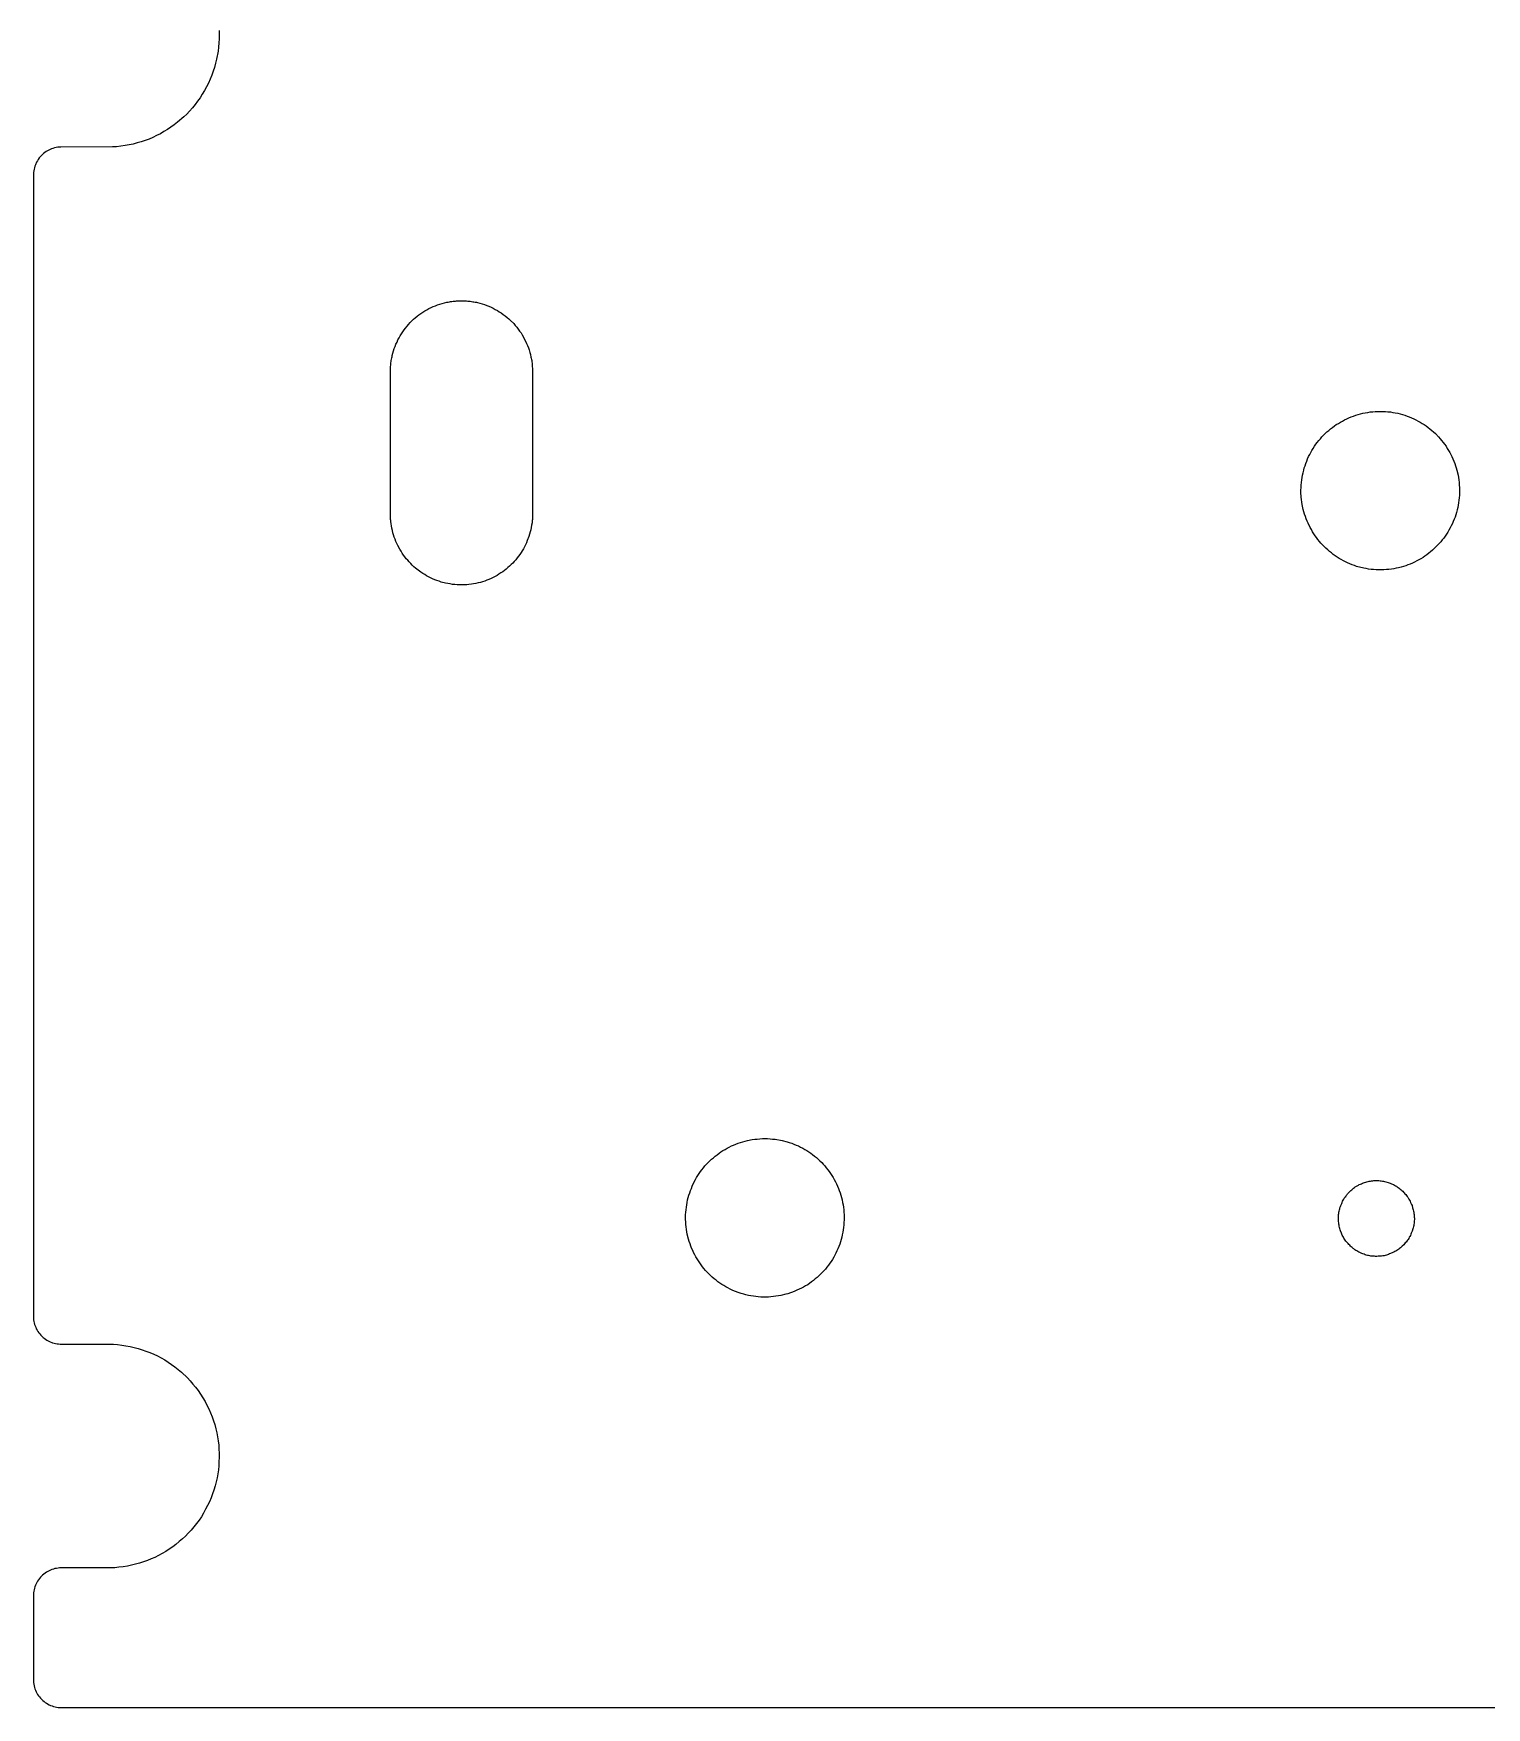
# Model space of a CAD drawing. Extents: x 14 to 158, y 769 to 1204.
# Drawn here: x 14 to 91.9, y 769.5 to 859.3 of the extents above; entities that cross this region are included whole.
import ezdxf

# ---------------------------------------------------------------- set-up
doc = ezdxf.new("R2010")
doc.units = 0

msp = doc.modelspace()

# ---------------------------------------------------------------- linework, layer by layer
at = {"layer": 'Top'}
for p, q in [((23.983729, 859.441809), (23.9838, 858.998)), ((23.92706, 858.336009), (23.845099, 857.900988)), ((23.949123, 858.55352), (23.92706, 858.336009)), ((23.974342, 858.780489), (23.949123, 858.55352)), ((23.9838, 858.998), (23.974342, 858.780489)), ((23.731619, 857.462811), (23.659118, 857.25475)), ((23.788359, 857.683469), (23.731619, 857.462811)), ((23.845099, 857.900988), (23.788359, 857.683469)), ((23.410086, 856.624281), (23.306059, 856.422531)), ((23.498351, 856.835489), (23.410086, 856.624281)), ((23.586617, 857.04355), (23.498351, 856.835489)), ((23.659118, 857.25475), (23.586617, 857.04355)), ((22.830054, 855.647061), (22.6913, 855.47)), ((22.956148, 855.83305), (22.830054, 855.647061)), ((23.07909, 856.028489), (22.956148, 855.83305)), ((23.198879, 856.220781), (23.07909, 856.028489)), ((23.306059, 856.422531), (23.198879, 856.220781)), ((22.0861, 854.808), (21.7456, 854.518)), ((22.2468, 854.962), (22.0861, 854.808)), ((22.4013, 855.123), (22.2468, 854.962)), ((22.5463, 855.293), (22.4013, 855.123)), ((22.6913, 855.47), (22.5463, 855.293)), ((20.828268, 853.903293), (20.626518, 853.808721)), ((21.020562, 854.016781), (20.828268, 853.903293)), ((21.20655, 854.130261), (21.020562, 854.016781)), ((21.392538, 854.253199), (21.20655, 854.130261)), ((21.569069, 854.379293), (21.392538, 854.253199)), ((21.7456, 854.518), (21.569069, 854.379293)), ((14.70322, 852.944879), (14.630719, 852.894442)), ((14.775721, 852.992169), (14.70322, 852.944879)), ((14.848222, 853.033165), (14.775721, 852.992169)), ((14.920723, 853.064719), (14.848222, 853.033165)), ((14.999535, 853.096272), (14.920723, 853.064719)), ((15.072035, 853.121451), (14.999535, 853.096272)), ((15.153996, 853.146629), (15.072035, 853.121451)), ((15.242262, 853.162366), (15.153996, 853.146629)), ((15.324223, 853.178102), (15.242262, 853.162366)), ((15.403034, 853.187544), (15.324223, 853.178102)), ((15.4913, 853.194), (15.403034, 853.187544)), ((18.262259, 853.194134), (15.4913, 853.194)), ((18.486075, 853.20987), (18.262259, 853.194134)), ((18.713044, 853.235049), (18.486075, 853.20987)), ((18.940013, 853.266602), (18.713044, 853.235049)), ((19.157525, 853.307598), (18.940013, 853.266602)), ((19.375037, 853.354888), (19.157525, 853.307598)), ((19.592549, 853.41162), (19.375037, 853.354888)), ((19.803756, 853.477794), (19.592549, 853.41162)), ((20.021268, 853.550263), (19.803756, 853.477794)), ((20.223018, 853.622731), (20.021268, 853.550263)), ((20.431073, 853.711001), (20.223018, 853.622731)), ((20.626518, 853.808721), (20.431073, 853.711001)), ((14.072759, 852.081187), (14.056999, 851.999228)), ((14.097978, 852.15995), (14.072759, 852.081187)), ((14.1295, 852.241917), (14.097978, 852.15995)), ((14.192551, 852.386919), (14.1295, 852.241917)), ((14.23353, 852.459469), (14.192551, 852.386919)), ((14.280812, 852.531937), (14.23353, 852.459469)), ((14.33125, 852.604487), (14.280812, 852.531937)), ((14.38799, 852.670661), (14.33125, 852.604487)), ((14.44473, 852.727393), (14.38799, 852.670661)), ((14.50147, 852.790419), (14.44473, 852.727393)), ((14.564521, 852.847151), (14.50147, 852.790419)), ((14.630719, 852.894442), (14.564521, 852.847151)), ((14.03178, 851.832115), (14.025485, 851.750156)), ((14.025485, 851.750156), (14.0255, 790.377)), ((14.041238, 851.920384), (14.03178, 851.832115)), ((14.056999, 851.999228), (14.041238, 851.920384)), ((36.069876, 844.842785), (36.199122, 844.864816)), ((36.199122, 844.864816), (36.26532, 844.880553)), ((36.26532, 844.880553), (36.328371, 844.889995)), ((36.328371, 844.889995), (36.394569, 844.905731)), ((36.394569, 844.905731), (36.45762, 844.915173)), ((36.45762, 844.915173), (36.523819, 844.921629)), ((36.523819, 844.921629), (36.586869, 844.931071)), ((36.586869, 844.931071), (36.653, 844.931)), ((36.653, 844.931), (36.716051, 844.937456)), ((36.716051, 844.937456), (36.788552, 844.946898)), ((36.788552, 844.946898), (37.1196, 844.947)), ((37.1196, 844.947), (37.185774, 844.937558)), ((37.185774, 844.937558), (37.2488, 844.938)), ((37.2488, 844.938), (37.314974, 844.931544)), ((37.314974, 844.931544), (37.387443, 844.922102)), ((37.387443, 844.922102), (37.4505, 844.922)), ((37.4505, 844.922), (37.516674, 844.906264)), ((37.516674, 844.906264), (37.579701, 844.896822)), ((37.579701, 844.896822), (37.645875, 844.890366)), ((37.645875, 844.890366), (37.708901, 844.874629)), ((37.708901, 844.874629), (37.775075, 844.865187)), ((37.775075, 844.865187), (37.838102, 844.849451)), ((34.40859, 843.953826), (34.496855, 844.035785)), ((34.496855, 844.035785), (34.594578, 844.114548)), ((34.594578, 844.114548), (34.698605, 844.187098)), ((34.698605, 844.187098), (34.796328, 844.259566)), ((34.796328, 844.259566), (34.900355, 844.332116)), ((34.900355, 844.332116), (35.013839, 844.404584)), ((35.013839, 844.404584), (35.117867, 844.461316)), ((35.117867, 844.461316), (35.231351, 844.52749)), ((35.231351, 844.52749), (35.344836, 844.584222)), ((35.344836, 844.584222), (35.45832, 844.631513)), ((35.45832, 844.631513), (35.578109, 844.678803)), ((35.578109, 844.678803), (35.701051, 844.72924)), ((35.701051, 844.72924), (35.82084, 844.770236)), ((35.82084, 844.770236), (35.943782, 844.808084)), ((35.943782, 844.808084), (36.069876, 844.842785)), ((37.838102, 844.849451), (37.961048, 844.817897)), ((37.961048, 844.817897), (38.087142, 844.786343)), ((38.087142, 844.786343), (38.21008, 844.745348)), ((38.21008, 844.745348), (38.329871, 844.69491)), ((38.329871, 844.69491), (38.452809, 844.657062)), ((38.452809, 844.657062), (38.566297, 844.60033)), ((38.566297, 844.60033), (38.676622, 844.543598)), ((38.676622, 844.543598), (38.79011, 844.486866)), ((38.79011, 844.486866), (38.90359, 844.420692)), ((38.90359, 844.420692), (39.00762, 844.357665)), ((39.00762, 844.357665), (39.114798, 844.291491)), ((39.114798, 844.291491), (39.218828, 844.219022)), ((39.218828, 844.219022), (39.322858, 844.140178)), ((39.322858, 844.140178), (39.420578, 844.05822)), ((39.420578, 844.05822), (39.508839, 843.979456)), ((39.508839, 843.979456), (39.606567, 843.897489)), ((33.633116, 842.960838), (33.689856, 843.074318)), ((33.689856, 843.074318), (33.762357, 843.178347)), ((33.762357, 843.178347), (33.828555, 843.282369)), ((33.828555, 843.282369), (33.901056, 843.389555)), ((33.901056, 843.389555), (33.979868, 843.48412)), ((33.979868, 843.48412), (34.061829, 843.591306)), ((34.061829, 843.591306), (34.14379, 843.679567)), ((34.14379, 843.679567), (34.222601, 843.777295)), ((34.222601, 843.777295), (34.310868, 843.865557)), ((34.310868, 843.865557), (34.40859, 843.953826)), ((39.606567, 843.897489), (39.783098, 843.720958)), ((39.783098, 843.720958), (39.865057, 843.623239)), ((39.865057, 843.623239), (39.943901, 843.525519)), ((39.943901, 843.525519), (40.02586, 843.430947)), ((40.02586, 843.430947), (40.098328, 843.323769)), ((40.098328, 843.323769), (40.170797, 843.219739)), ((40.170797, 843.219739), (40.233824, 843.115709)), ((40.233824, 843.115709), (40.299998, 843.002229)), ((33.295822, 842.138079), (33.336802, 842.257862)), ((33.336802, 842.257862), (33.374626, 842.380808)), ((33.374626, 842.380808), (33.415605, 842.500591)), ((33.415605, 842.500591), (33.466043, 842.623537)), ((33.466043, 842.623537), (33.522783, 842.73387)), ((33.522783, 842.73387), (33.570065, 842.84735)), ((33.570065, 842.84735), (33.633116, 842.960838)), ((40.299998, 843.002229), (40.470227, 842.661772)), ((40.470227, 842.661772), (40.517517, 842.541989)), ((40.517517, 842.541989), (40.564807, 842.428501)), ((40.564807, 842.428501), (40.605803, 842.30871)), ((40.605803, 842.30871), (40.637356, 842.179469)), ((40.637356, 842.179469), (40.678352, 842.056523)), ((33.1666, 841.291), (33.172895, 841.357174)), ((33.1666, 833.205), (33.1666, 841.291)), ((33.172895, 841.357174), (33.1729, 841.429)), ((33.1729, 841.429), (33.182358, 841.492027)), ((33.182358, 841.492027), (33.191816, 841.558201)), ((33.191816, 841.558201), (33.198111, 841.621227)), ((33.198111, 841.621227), (33.207569, 841.687401)), ((33.207569, 841.687401), (33.213863, 841.750428)), ((33.213863, 841.750428), (33.229624, 841.816602)), ((33.229624, 841.816602), (33.239082, 841.879629)), ((33.239082, 841.879629), (33.254843, 841.945803)), ((33.254843, 841.945803), (33.264301, 842.00883)), ((33.264301, 842.00883), (33.295822, 842.138079)), ((40.678352, 842.056523), (40.70353, 841.927282)), ((40.70353, 841.927282), (40.719267, 841.864255)), ((40.719267, 841.864255), (40.728709, 841.798081)), ((40.728709, 841.798081), (40.744445, 841.735054)), ((40.744445, 841.735054), (40.750901, 841.66888)), ((40.750901, 841.66888), (40.760343, 841.605854)), ((40.760343, 841.605854), (40.766799, 841.542827)), ((40.766799, 841.542827), (40.776241, 841.476653)), ((40.776241, 841.476653), (40.7762, 841.404)), ((40.7762, 841.404), (40.785642, 841.340973)), ((40.785642, 841.340973), (40.7857, 841.139)), ((40.7858, 841.139), (40.7858, 833.205)), ((84.338768, 838.564156), (84.458559, 838.620888)), ((84.458559, 838.620888), (84.572047, 838.668179)), ((84.572047, 838.668179), (84.69183, 838.718616)), ((84.69183, 838.718616), (84.814776, 838.765906)), ((84.814776, 838.765906), (84.934567, 838.806902)), ((84.934567, 838.806902), (85.063808, 838.84475)), ((85.063808, 838.84475), (85.186754, 838.879451)), ((85.186754, 838.879451), (85.315995, 838.911005)), ((85.315995, 838.911005), (85.445244, 838.936183)), ((85.445244, 838.936183), (85.580796, 838.958214)), ((85.580796, 838.958214), (85.710037, 838.983393)), ((85.710037, 838.983393), (85.848744, 838.992835)), ((85.848744, 838.992835), (85.977985, 839.008571)), ((85.977985, 839.008571), (86.113537, 839.015027)), ((86.113537, 839.015027), (86.2522, 839.015)), ((86.252, 839.015), (86.3876, 839.015)), ((86.3876, 839.015), (86.526299, 839.008544)), ((86.526299, 839.008544), (86.661851, 838.992808)), ((86.661851, 838.992808), (86.7911, 838.983366)), ((86.7911, 838.983366), (86.929799, 838.958187)), ((86.929799, 838.958187), (87.059048, 838.936156)), ((87.059048, 838.936156), (87.188289, 838.910978)), ((87.188289, 838.910978), (87.314383, 838.879424)), ((87.314383, 838.879424), (87.437329, 838.844723)), ((87.437329, 838.844723), (87.56657, 838.806875)), ((87.56657, 838.806875), (87.686361, 838.765879)), ((87.686361, 838.765879), (87.809307, 838.718589)), ((87.809307, 838.718589), (87.92909, 838.668151)), ((87.92909, 838.668151), (88.048881, 838.620861)), ((88.048881, 838.620861), (88.162369, 838.564129)), ((83.118819, 837.643716), (83.207081, 837.731986)), ((83.207081, 837.731986), (83.298498, 837.820247)), ((83.298498, 837.820247), (83.39307, 837.911664)), ((83.39307, 837.911664), (83.49079, 837.990508)), ((83.49079, 837.990508), (83.588517, 838.078778)), ((83.588517, 838.078778), (83.683082, 838.151247)), ((83.683082, 838.151247), (83.790268, 838.233206)), ((83.790268, 838.233206), (83.89429, 838.305755)), ((83.89429, 838.305755), (84.007778, 838.368782)), ((84.007778, 838.368782), (84.1118, 838.434956)), ((84.1118, 838.434956), (84.225288, 838.497982)), ((84.225288, 838.497982), (84.338768, 838.564156)), ((88.162369, 838.564129), (88.275849, 838.497955)), ((88.275849, 838.497955), (88.389337, 838.434928)), ((88.389337, 838.434928), (88.502817, 838.368754)), ((88.502817, 838.368754), (88.606847, 838.305728)), ((88.606847, 838.305728), (88.710869, 838.233178)), ((88.710869, 838.233178), (88.818055, 838.151219)), ((88.818055, 838.151219), (88.912619, 838.078751)), ((88.912619, 838.078751), (89.010347, 837.990481)), ((89.010347, 837.990481), (89.108067, 837.911637)), ((89.108067, 837.911637), (89.205786, 837.82022)), ((89.205786, 837.82022), (89.382317, 837.643689)), ((82.466335, 836.701165), (82.529362, 836.811498)), ((82.529362, 836.811498), (82.586094, 836.924986)), ((82.586094, 836.924986), (82.658563, 837.029008)), ((82.658563, 837.029008), (82.724737, 837.142496)), ((82.724737, 837.142496), (82.797205, 837.249674)), ((82.797205, 837.249674), (82.876049, 837.344246)), ((82.876049, 837.344246), (82.958016, 837.451424)), ((82.958016, 837.451424), (83.039975, 837.545997)), ((83.039975, 837.545997), (83.118819, 837.643716)), ((89.382317, 837.643689), (89.461161, 837.54597)), ((89.461161, 837.54597), (89.54312, 837.451397)), ((89.54312, 837.451397), (89.625087, 837.344219)), ((89.625087, 837.344219), (89.703931, 837.249647)), ((89.703931, 837.249647), (89.776399, 837.142469)), ((89.776399, 837.142469), (89.842574, 837.028981)), ((89.842574, 837.028981), (89.915042, 836.924959)), ((89.915042, 836.924959), (89.978069, 836.811471)), ((89.978069, 836.811471), (90.034801, 836.701138)), ((82.144746, 835.853187), (82.1763, 835.982436)), ((82.1763, 835.982436), (82.217295, 836.102227)), ((82.217295, 836.102227), (82.255144, 836.22201)), ((82.255144, 836.22201), (82.305581, 836.344956)), ((82.305581, 836.344956), (82.352871, 836.464747)), ((82.352871, 836.464747), (82.409603, 836.587685)), ((82.409603, 836.587685), (82.466335, 836.701165)), ((90.034801, 836.701138), (90.091533, 836.587658)), ((90.091533, 836.587658), (90.148265, 836.46472)), ((90.148265, 836.46472), (90.195555, 836.344929)), ((90.195555, 836.344929), (90.245993, 836.221983)), ((90.245993, 836.221983), (90.286988, 836.1022)), ((90.286988, 836.1022), (90.324837, 835.982409)), ((90.324837, 835.982409), (90.359538, 835.85316)), ((82.005942, 834.932707), (82.015384, 835.061948)), ((82.015384, 835.061948), (82.02184, 835.1975)), ((82.02184, 835.1975), (82.037576, 835.336207)), ((82.037576, 835.336207), (82.062755, 835.465448)), ((82.062755, 835.465448), (82.078491, 835.594697)), ((82.078491, 835.594697), (82.110045, 835.723946)), ((82.110045, 835.723946), (82.144746, 835.853187)), ((90.359538, 835.85316), (90.422564, 835.59467)), ((90.422564, 835.59467), (90.447743, 835.465421)), ((90.447743, 835.465421), (90.463479, 835.33618)), ((90.463479, 835.33618), (90.479216, 835.197473)), ((90.479216, 835.197473), (90.488658, 835.061921)), ((90.488658, 835.061921), (90.495114, 834.93268)), ((81.996455, 834.683213), (81.9965, 834.794)), ((82.015339, 834.405807), (81.996455, 834.683213)), ((81.9965, 834.794), (82.005942, 834.932707)), ((82.031076, 834.279713), (82.015339, 834.405807)), ((82.046812, 834.141014), (82.031076, 834.279713)), ((82.068843, 834.011765), (82.046812, 834.141014)), ((90.453982, 834.115801), (90.431951, 833.986552)), ((90.469718, 834.24505), (90.453982, 834.115801)), ((90.488602, 834.383749), (90.469718, 834.24505)), ((90.495058, 834.519301), (90.488602, 834.383749)), ((90.5045, 834.658), (90.495058, 834.519301)), ((90.495114, 834.93268), (90.504556, 834.793973)), ((90.504556, 834.793973), (90.5045, 834.658)), ((33.1823, 833.205), (33.1666, 833.205)), ((33.182318, 833.179556), (33.1823, 833.205)), ((40.7763, 833.196), (40.766858, 833.164446)), ((40.7858, 833.205), (40.7763, 833.205)), ((40.7763, 833.205), (40.7763, 833.196)), ((82.119281, 833.753275), (82.068843, 834.011765)), ((82.150834, 833.624026), (82.119281, 833.753275)), ((82.19183, 833.504243), (82.150834, 833.624026)), ((82.232826, 833.374994), (82.19183, 833.504243)), ((82.280116, 833.252056), (82.232826, 833.374994)), ((82.327406, 833.132265), (82.280116, 833.252056)), ((90.214383, 833.22999), (90.163946, 833.107052)), ((90.261674, 833.349781), (90.214383, 833.22999)), ((90.302669, 833.472719), (90.261674, 833.349781)), ((90.340518, 833.598813), (90.302669, 833.472719)), ((90.375219, 833.728062), (90.340518, 833.598813)), ((90.406772, 833.857311), (90.375219, 833.728062)), ((90.431951, 833.986552), (90.406772, 833.857311)), ((33.191776, 833.11653), (33.182318, 833.179556)), ((33.207537, 832.987281), (33.191776, 833.11653)), ((33.223297, 832.86749), (33.207537, 832.987281)), ((33.245361, 832.744552), (33.223297, 832.86749)), ((33.27058, 832.624761), (33.245361, 832.744552)), ((33.302101, 832.501823), (33.27058, 832.624761)), ((33.336778, 832.388335), (33.302101, 832.501823)), ((33.374602, 832.268552), (33.336778, 832.388335)), ((40.590206, 832.310165), (40.508247, 832.083196)), ((40.631201, 832.429956), (40.590206, 832.310165)), ((40.662755, 832.552894), (40.631201, 832.429956)), ((40.694309, 832.666374), (40.662755, 832.552894)), ((40.719487, 832.792468), (40.694309, 832.666374)), ((40.735224, 832.915414), (40.719487, 832.792468)), ((40.760402, 833.035205), (40.735224, 832.915414)), ((40.766858, 833.164446), (40.760402, 833.035205)), ((82.377843, 833.012474), (82.327406, 833.132265)), ((82.491323, 832.785505), (82.377843, 833.012474)), ((82.55435, 832.672025), (82.491323, 832.785505)), ((82.620524, 832.558537), (82.55435, 832.672025)), ((82.683551, 832.454515), (82.620524, 832.558537)), ((82.756019, 832.341027), (82.683551, 832.454515)), ((82.828488, 832.243308), (82.756019, 832.341027)), ((89.801522, 832.429302), (89.656512, 832.221241)), ((89.873991, 832.53648), (89.801522, 832.429302)), ((89.937018, 832.646813), (89.873991, 832.53648)), ((90.003192, 832.760293), (89.937018, 832.646813)), ((90.059924, 832.873781), (90.003192, 832.760293)), ((90.116656, 832.993564), (90.059924, 832.873781)), ((90.163946, 833.107052), (90.116656, 832.993564)), ((33.415581, 832.155064), (33.374602, 832.268552)), ((33.466019, 832.041584), (33.415581, 832.155064)), ((33.513301, 831.931251), (33.466019, 832.041584)), ((33.560583, 831.824073), (33.513301, 831.931251)), ((33.674067, 831.616012), (33.560583, 831.824073)), ((33.740265, 831.508834), (33.674067, 831.616012)), ((33.803316, 831.404804), (33.740265, 831.508834)), ((33.869514, 831.307084), (33.803316, 831.404804)), ((40.171002, 831.446427), (40.104828, 831.342397)), ((40.234028, 831.544146), (40.171002, 831.446427)), ((40.300202, 831.648176), (40.234028, 831.544146)), ((40.356934, 831.752198), (40.300202, 831.648176)), ((40.413666, 831.865686), (40.356934, 831.752198)), ((40.460957, 831.969708), (40.413666, 831.865686)), ((40.508247, 832.083196), (40.460957, 831.969708)), ((82.910447, 832.139278), (82.828488, 832.243308)), ((82.989291, 832.041558), (82.910447, 832.139278)), ((83.07125, 831.946986), (82.989291, 832.041558)), ((83.159519, 831.849266), (83.07125, 831.946986)), ((83.33605, 831.672735), (83.159519, 831.849266)), ((83.43377, 831.58131), (83.33605, 831.672735)), ((83.53149, 831.502547), (83.43377, 831.58131)), ((83.629217, 831.420588), (83.53149, 831.502547)), ((83.733239, 831.341744), (83.629217, 831.420588)), ((88.855783, 831.404824), (88.751753, 831.32606)), ((88.953502, 831.486791), (88.855783, 831.404824)), ((89.05123, 831.565554), (88.953502, 831.486791)), ((89.14895, 831.656971), (89.05123, 831.565554)), ((89.413751, 831.921772), (89.14895, 831.656971)), ((89.495709, 832.019491), (89.413751, 831.921772)), ((89.574553, 832.123521), (89.495709, 832.019491)), ((89.656512, 832.221241), (89.574553, 832.123521)), ((33.942015, 831.212512), (33.869514, 831.307084)), ((34.014516, 831.114792), (33.942015, 831.212512)), ((34.093328, 831.026523), (34.014516, 831.114792)), ((34.175289, 830.938261), (34.093328, 831.026523)), ((34.254101, 830.849991), (34.175289, 830.938261)), ((34.336062, 830.768032), (34.254101, 830.849991)), ((34.424327, 830.686073), (34.336062, 830.768032)), ((34.512593, 830.60723), (34.424327, 830.686073)), ((34.805761, 830.389719), (34.512593, 830.60723)), ((39.379827, 830.557492), (39.282099, 830.485024)), ((39.468088, 830.639459), (39.379827, 830.557492)), ((39.556358, 830.711928), (39.468088, 830.639459)), ((39.647775, 830.80019), (39.556358, 830.711928)), ((39.726619, 830.882157), (39.647775, 830.80019)), ((39.808578, 830.970418), (39.726619, 830.882157)), ((39.887422, 831.058688), (39.808578, 830.970418)), ((39.95989, 831.156407), (39.887422, 831.058688)), ((40.032359, 831.244677), (39.95989, 831.156407)), ((40.104828, 831.342397), (40.032359, 831.244677)), ((83.830967, 831.269276), (83.733239, 831.341744)), ((83.9413, 831.196726), (83.830967, 831.269276)), ((84.048478, 831.130552), (83.9413, 831.196726)), ((84.161958, 831.067526), (84.048478, 831.130552)), ((84.272291, 831.001352), (84.161958, 831.067526)), ((84.49926, 830.887872), (84.272291, 831.001352)), ((84.619051, 830.840581), (84.49926, 830.887872)), ((84.741989, 830.793291), (84.619051, 830.840581)), ((84.86178, 830.742854), (84.741989, 830.793291)), ((84.984726, 830.701858), (84.86178, 830.742854)), ((85.372457, 830.607286), (84.984726, 830.701858)), ((85.498551, 830.582107), (85.372457, 830.607286)), ((85.6278, 830.556929), (85.498551, 830.582107)), ((85.766507, 830.541192), (85.6278, 830.556929)), ((85.895748, 830.525456), (85.766507, 830.541192)), ((86.0313, 830.519), (85.895748, 830.525456)), ((86.444244, 830.51898), (86.0313, 830.519)), ((86.582943, 830.525436), (86.444244, 830.51898)), ((86.709037, 830.541172), (86.582943, 830.525436)), ((86.847744, 830.556909), (86.709037, 830.541172)), ((86.976993, 830.572645), (86.847744, 830.556909)), ((87.106234, 830.597824), (86.976993, 830.572645)), ((87.235483, 830.629377), (87.106234, 830.597824)), ((87.364724, 830.664078), (87.235483, 830.629377)), ((87.493973, 830.695632), (87.364724, 830.664078)), ((87.613764, 830.736628), (87.493973, 830.695632)), ((87.736702, 830.783918), (87.613764, 830.736628)), ((87.856493, 830.824913), (87.736702, 830.783918)), ((87.976284, 830.881646), (87.856493, 830.824913)), ((88.089764, 830.928936), (87.976284, 830.881646)), ((88.21271, 830.99511), (88.089764, 830.928936)), ((88.323035, 831.051842), (88.21271, 830.99511)), ((88.430221, 831.114869), (88.323035, 831.051842)), ((88.543701, 831.177895), (88.430221, 831.114869)), ((88.647731, 831.253511), (88.543701, 831.177895)), ((88.751753, 831.32606), (88.647731, 831.253511)), ((34.900331, 830.323545), (34.805761, 830.389719)), ((35.007511, 830.260518), (34.900331, 830.323545)), ((35.102081, 830.194344), (35.007511, 830.260518)), ((35.215565, 830.137612), (35.102081, 830.194344)), ((35.319593, 830.08088), (35.215565, 830.137612)), ((35.426772, 830.033589), (35.319593, 830.08088)), ((35.540256, 829.986299), (35.426772, 830.033589)), ((35.650588, 829.945304), (35.540256, 829.986299)), ((35.77353, 829.904308), (35.650588, 829.945304)), ((35.887014, 829.863312), (35.77353, 829.904308)), ((36.126593, 829.800286), (35.887014, 829.863312)), ((36.249534, 829.775107), (36.126593, 829.800286)), ((36.369323, 829.759371), (36.249534, 829.775107)), ((36.492264, 829.734192), (36.369323, 829.759371)), ((36.621511, 829.727736), (36.492264, 829.734192)), ((36.7413, 829.712), (36.621511, 829.727736)), ((37.129059, 829.712725), (36.7413, 829.712)), ((37.2583, 829.719181), (37.129059, 829.712725)), ((37.378091, 829.728623), (37.2583, 829.719181)), ((37.50734, 829.744359), (37.378091, 829.728623)), ((37.630278, 829.760096), (37.50734, 829.744359)), ((37.750069, 829.785274), (37.630278, 829.760096)), ((37.869852, 829.816828), (37.750069, 829.785274)), ((37.992798, 829.842006), (37.869852, 829.816828)), ((38.112589, 829.879854), (37.992798, 829.842006)), ((38.226069, 829.914555), (38.112589, 829.879854)), ((38.339557, 829.961846), (38.226069, 829.914555)), ((38.453037, 830.002841), (38.339557, 829.961846)), ((38.566525, 830.050131), (38.453037, 830.002841)), ((38.670547, 830.106864), (38.566525, 830.050131)), ((38.784035, 830.163596), (38.670547, 830.106864)), ((38.888057, 830.220328), (38.784035, 830.163596)), ((38.985785, 830.283354), (38.888057, 830.220328)), ((39.089807, 830.349528), (38.985785, 830.283354)), ((39.187535, 830.412555), (39.089807, 830.349528)), ((39.282099, 830.485024), (39.187535, 830.412555)), ((52.575199, 799.956573), (52.710751, 799.981752)), ((52.710751, 799.981752), (52.84, 799.988208)), ((52.84, 799.988208), (52.978699, 800.003944)), ((52.978699, 800.003944), (53.114251, 800.013386)), ((53.114251, 800.013386), (53.2529, 800.014)), ((53.2533, 800.014), (53.3888, 800.014)), ((53.3888, 800.014), (53.527507, 800.004558)), ((53.527507, 800.004558), (53.656748, 799.988822)), ((53.656748, 799.988822), (53.7923, 799.982366)), ((53.7923, 799.982366), (54.180039, 799.90675)), ((50.485202, 798.988924), (50.589224, 799.077185)), ((50.589224, 799.077185), (50.686952, 799.149654)), ((50.686952, 799.149654), (50.790974, 799.228498)), ((50.790974, 799.228498), (50.895004, 799.300966)), ((50.895004, 799.300966), (50.999034, 799.36714)), ((50.999034, 799.36714), (51.112514, 799.430167)), ((51.112514, 799.430167), (51.226002, 799.496341)), ((51.226002, 799.496341), (51.339482, 799.559368)), ((51.339482, 799.559368), (51.45297, 799.6161)), ((51.45297, 799.6161), (51.572753, 799.666537)), ((51.572753, 799.666537), (51.695699, 799.713828)), ((51.695699, 799.713828), (51.815482, 799.761118)), ((51.815482, 799.761118), (51.935273, 799.802113)), ((51.935273, 799.802113), (52.058219, 799.843109)), ((52.058219, 799.843109), (52.316709, 799.906136)), ((52.316709, 799.906136), (52.575199, 799.956573)), ((54.180039, 799.90675), (54.438529, 799.843723)), ((54.438529, 799.843723), (54.55832, 799.802727)), ((54.55832, 799.802727), (54.687569, 799.761732)), ((54.687569, 799.761732), (54.810507, 799.714442)), ((54.810507, 799.714442), (54.930298, 799.667151)), ((54.930298, 799.667151), (55.043778, 799.616714)), ((55.043778, 799.616714), (55.163569, 799.559982)), ((55.163569, 799.559982), (55.277057, 799.496955)), ((55.277057, 799.496955), (55.390537, 799.430781)), ((55.390537, 799.430781), (55.494567, 799.367754)), ((55.494567, 799.367754), (55.608047, 799.30158)), ((55.608047, 799.30158), (55.715233, 799.229112)), ((55.715233, 799.229112), (55.809797, 799.150268)), ((55.809797, 799.150268), (55.916983, 799.077799)), ((55.916983, 799.077799), (56.011548, 798.989538)), ((49.725525, 798.140937), (49.797993, 798.244967)), ((49.797993, 798.244967), (49.870462, 798.342687)), ((49.870462, 798.342687), (49.952421, 798.446717)), ((49.952421, 798.446717), (50.031265, 798.544436)), ((50.031265, 798.544436), (50.119526, 798.642164)), ((50.119526, 798.642164), (50.210943, 798.730425)), ((50.210943, 798.730425), (50.299213, 798.818695)), ((50.299213, 798.818695), (50.393785, 798.906957)), ((50.393785, 798.906957), (50.485202, 798.988924)), ((56.011548, 798.989538), (56.109275, 798.907571)), ((56.109275, 798.907571), (56.197537, 798.819309)), ((56.197537, 798.819309), (56.295265, 798.731039)), ((56.295265, 798.731039), (56.374109, 798.642778)), ((56.374109, 798.642778), (56.465526, 798.54505)), ((56.465526, 798.54505), (56.544369, 798.447331)), ((56.544369, 798.447331), (56.626328, 798.343301)), ((56.626328, 798.343301), (56.698797, 798.245581)), ((56.698797, 798.245581), (56.771266, 798.141551)), ((49.259063, 797.220458), (49.306353, 797.340249)), ((49.306353, 797.340249), (49.353643, 797.463187)), ((49.353643, 797.463187), (49.410375, 797.582978)), ((49.410375, 797.582978), (49.523855, 797.809947)), ((49.523855, 797.809947), (49.586882, 797.923427)), ((49.586882, 797.923427), (49.653056, 798.027457)), ((49.653056, 798.027457), (49.725525, 798.140937)), ((56.771266, 798.141551), (56.843734, 798.028071)), ((56.843734, 798.028071), (56.906761, 797.924041)), ((56.906761, 797.924041), (56.972935, 797.810561)), ((56.972935, 797.810561), (57.035962, 797.697073)), ((57.035962, 797.697073), (57.092694, 797.583593)), ((57.092694, 797.583593), (57.143131, 797.463802)), ((57.143131, 797.463802), (57.199863, 797.340864)), ((57.199863, 797.340864), (57.237712, 797.221073)), ((84.725751, 797.272447), (84.764245, 797.307713)), ((84.764245, 797.307713), (84.815489, 797.349435)), ((84.815489, 797.349435), (84.863586, 797.381554)), ((84.863586, 797.381554), (84.911603, 797.423195)), ((84.911603, 797.423195), (84.969223, 797.455314)), ((84.969223, 797.455314), (85.020467, 797.477748)), ((85.020467, 797.477748), (85.078087, 797.513014)), ((85.078087, 797.513014), (85.126184, 797.545133)), ((85.126184, 797.545133), (85.183804, 797.570715)), ((85.183804, 797.570715), (85.241424, 797.593149)), ((85.241424, 797.593149), (85.299043, 797.618731)), ((85.299043, 797.618731), (85.356663, 797.63471)), ((85.356663, 797.63471), (85.414283, 797.660292)), ((85.414283, 797.660292), (85.471903, 797.67627)), ((85.471903, 797.67627), (85.535898, 797.692249)), ((85.535898, 797.692249), (85.593518, 797.708227)), ((85.593518, 797.708227), (85.657513, 797.724206)), ((85.657513, 797.724206), (85.724736, 797.733809)), ((85.724736, 797.733809), (85.782356, 797.740265)), ((85.782356, 797.740265), (85.846351, 797.749869)), ((85.846351, 797.749869), (85.913574, 797.759472)), ((85.913574, 797.759472), (86.0449, 797.759)), ((86.0448, 797.76), (86.1762, 797.76)), ((86.1762, 797.76), (86.240195, 797.750397)), ((86.240195, 797.750397), (86.297815, 797.740793)), ((86.297815, 797.740793), (86.365038, 797.734337)), ((86.365038, 797.734337), (86.429033, 797.724734)), ((86.429033, 797.724734), (86.486653, 797.708756)), ((86.486653, 797.708756), (86.550648, 797.692777)), ((86.550648, 797.692777), (86.66596, 797.660658)), ((86.66596, 797.660658), (86.733183, 797.635076)), ((86.733183, 797.635076), (86.790803, 797.619098)), ((86.790803, 797.619098), (86.848423, 797.593516)), ((86.848423, 797.593516), (86.906042, 797.571081)), ((86.906042, 797.571081), (86.95414, 797.545499)), ((86.95414, 797.545499), (87.011759, 797.513381)), ((87.011759, 797.513381), (87.059857, 797.478115)), ((87.059857, 797.478115), (87.117476, 797.45568)), ((87.117476, 797.45568), (87.165574, 797.423562)), ((87.165574, 797.423562), (87.216737, 797.38184)), ((87.216737, 797.38184), (87.264835, 797.349721)), ((87.264835, 797.349721), (87.316079, 797.307999)), ((87.316079, 797.307999), (87.364096, 797.272733)), ((49.038429, 796.3315), (49.057313, 796.460741)), ((49.057313, 796.460741), (49.079344, 796.58999)), ((49.079344, 796.58999), (49.104522, 796.719239)), ((49.104522, 796.719239), (49.136076, 796.84848)), ((49.136076, 796.84848), (49.177072, 796.977729)), ((49.177072, 796.977729), (49.218067, 797.100667)), ((49.218067, 797.100667), (49.259063, 797.220458)), ((57.237712, 797.221073), (57.288149, 797.101282)), ((57.288149, 797.101282), (57.329145, 796.978344)), ((57.329145, 796.978344), (57.392171, 796.719854)), ((57.392171, 796.719854), (57.41735, 796.590605)), ((57.41735, 796.590605), (57.439381, 796.461356)), ((57.439381, 796.461356), (57.464559, 796.332115)), ((84.110405, 796.362693), (84.13284, 796.420312)), ((84.13284, 796.420312), (84.184003, 796.535624)), ((84.184003, 796.535624), (84.206438, 796.593244)), ((84.206438, 796.593244), (84.23202, 796.650864)), ((84.23202, 796.650864), (84.264138, 796.708484)), ((84.264138, 796.708484), (84.28972, 796.7565)), ((84.28972, 796.7565), (84.321839, 796.807825)), ((84.321839, 796.807825), (84.353958, 796.862217)), ((84.353958, 796.862217), (84.395599, 796.913542)), ((84.395599, 796.913542), (84.427717, 796.961559)), ((84.427717, 796.961559), (84.469359, 797.012884)), ((84.469359, 797.012884), (84.501477, 797.051378)), ((84.501477, 797.051378), (84.543199, 797.102623)), ((84.543199, 797.102623), (84.674506, 797.233954)), ((84.674506, 797.233954), (84.725751, 797.272447)), ((87.364096, 797.272733), (87.405818, 797.234239)), ((87.405818, 797.234239), (87.453834, 797.192518)), ((87.453834, 797.192518), (87.495556, 797.14442)), ((87.495556, 797.14442), (87.537278, 797.102698)), ((87.537278, 797.102698), (87.575772, 797.051454)), ((87.575772, 797.051454), (87.617494, 797.01296)), ((87.617494, 797.01296), (87.659135, 796.961635)), ((87.659135, 796.961635), (87.691254, 796.913538)), ((87.691254, 796.913538), (87.726519, 796.862293)), ((87.726519, 796.862293), (87.758638, 796.807901)), ((87.758638, 796.807901), (87.790757, 796.756576)), ((87.790757, 796.756576), (87.822875, 796.70856)), ((87.822875, 796.70856), (87.858141, 796.65094)), ((87.858141, 796.65094), (87.880576, 796.59332)), ((87.880576, 796.59332), (87.93182, 796.478008)), ((87.93182, 796.478008), (87.954255, 796.420388)), ((87.954255, 796.420388), (87.986373, 796.305084)), ((49.000495, 795.678989), (49.0005, 795.928)), ((49.006951, 795.543437), (49.000495, 795.678989)), ((49.0005, 795.928), (49.006956, 796.057241)), ((49.016393, 795.404738), (49.006951, 795.543437)), ((49.006956, 796.057241), (49.022693, 796.195948)), ((49.022693, 796.195948), (49.038429, 796.3315)), ((57.464559, 796.332115), (57.480296, 796.196563)), ((57.480296, 796.196563), (57.489738, 796.057856)), ((57.489744, 795.518448), (57.480302, 795.379749)), ((57.489738, 796.057856), (57.496194, 795.928615)), ((57.4962, 795.654), (57.489744, 795.518448)), ((57.496194, 795.928615), (57.4962, 795.654)), ((84.011186, 795.616876), (84.0112, 795.806)), ((84.017642, 795.559257), (84.011186, 795.616876)), ((84.0112, 795.806), (84.017656, 795.873223)), ((84.0176, 795.937), (84.027203, 795.99462)), ((84.017656, 795.873223), (84.0176, 795.937)), ((84.027245, 795.495261), (84.017642, 795.559257)), ((84.027203, 795.99462), (84.036807, 796.061843)), ((84.036848, 795.428038), (84.027245, 795.495261)), ((84.036807, 796.061843), (84.052785, 796.125838)), ((84.052785, 796.125838), (84.059241, 796.183458)), ((84.059241, 796.183458), (84.07522, 796.247453)), ((84.07522, 796.247453), (84.091198, 796.305073)), ((84.091198, 796.305073), (84.110405, 796.362693)), ((87.986373, 796.305084), (88.00558, 796.247464)), ((88.00558, 796.247464), (88.021559, 796.183469)), ((88.021559, 796.183469), (88.037537, 796.12585)), ((88.037537, 796.12585), (88.043993, 796.061854)), ((88.043993, 796.061854), (88.053596, 795.994631)), ((88.053596, 795.994631), (88.0632, 795.937012)), ((88.0696, 795.543), (88.063144, 795.479005)), ((88.0632, 795.937012), (88.069656, 795.873016)), ((88.0792, 795.674), (88.069597, 795.610005)), ((88.069597, 795.610005), (88.0696, 795.543)), ((88.069656, 795.873016), (88.0696, 795.806)), ((88.0696, 795.806), (88.079203, 795.742005)), ((88.079203, 795.742005), (88.0792, 795.674)), ((49.022849, 795.275489), (49.016393, 795.404738)), ((49.048027, 795.139937), (49.022849, 795.275489)), ((49.063763, 795.010696), (49.048027, 795.139937)), ((49.088942, 794.881447), (49.063763, 795.010696)), ((49.151969, 794.622957), (49.088942, 794.881447)), ((49.192964, 794.500019), (49.151969, 794.622957)), ((57.335203, 794.597968), (57.30365, 794.468719)), ((57.376199, 794.727217), (57.335203, 794.597968)), ((57.401377, 794.856458), (57.376199, 794.727217)), ((57.432931, 794.985707), (57.401377, 794.856458)), ((57.448668, 795.114948), (57.432931, 794.985707)), ((57.473846, 795.244197), (57.448668, 795.114948)), ((57.480302, 795.379749), (57.473846, 795.244197)), ((84.043304, 795.364043), (84.036848, 795.428038)), ((84.052907, 795.306423), (84.043304, 795.364043)), ((84.068886, 795.242428), (84.052907, 795.306423)), ((84.084865, 795.184809), (84.068886, 795.242428)), ((84.100843, 795.117585), (84.084865, 795.184809)), ((84.116822, 795.059966), (84.100843, 795.117585)), ((84.167986, 794.944654), (84.116822, 795.059966)), ((84.19042, 794.890262), (84.167986, 794.944654)), ((84.216002, 794.832642), (84.19042, 794.890262)), ((84.241584, 794.781478), (84.216002, 794.832642)), ((84.273703, 794.723858), (84.241584, 794.781478)), ((84.305821, 794.675842), (84.273703, 794.723858)), ((84.33794, 794.618222), (84.305821, 794.675842)), ((84.373206, 794.570125), (84.33794, 794.618222)), ((87.742684, 794.608115), (87.707418, 794.560018)), ((87.774803, 794.65936), (87.742684, 794.608115)), ((87.806922, 794.716979), (87.774803, 794.65936)), ((87.832503, 794.765077), (87.806922, 794.716979)), ((87.864622, 794.822696), (87.832503, 794.765077)), ((87.890204, 794.880316), (87.864622, 794.822696)), ((87.912639, 794.937936), (87.890204, 794.880316)), ((87.963883, 795.05324), (87.912639, 794.937936)), ((87.996002, 795.168552), (87.963883, 795.05324)), ((88.01198, 795.232547), (87.996002, 795.168552)), ((88.027959, 795.290167), (88.01198, 795.232547)), ((88.043937, 795.354162), (88.027959, 795.290167)), ((88.053541, 795.411782), (88.043937, 795.354162)), ((88.063144, 795.479005), (88.053541, 795.411782)), ((49.23396, 794.37077), (49.192964, 794.500019)), ((49.274955, 794.250979), (49.23396, 794.37077)), ((49.322246, 794.131188), (49.274955, 794.250979)), ((49.378978, 794.00825), (49.322246, 794.131188)), ((49.426268, 793.89477), (49.378978, 794.00825)), ((49.492442, 793.781282), (49.426268, 793.89477)), ((49.549174, 793.670949), (49.492442, 793.781282)), ((56.997877, 793.759448), (56.941145, 793.64596)), ((57.060904, 793.872928), (56.997877, 793.759448)), ((57.108194, 793.992719), (57.060904, 793.872928)), ((57.164926, 794.106199), (57.108194, 793.992719)), ((57.215364, 794.22599), (57.164926, 794.106199)), ((57.262654, 794.348936), (57.215364, 794.22599)), ((57.30365, 794.468719), (57.262654, 794.348936)), ((84.405324, 794.51888), (84.373206, 794.570125)), ((84.447046, 794.470783), (84.405324, 794.51888)), ((84.48554, 794.422686), (84.447046, 794.470783)), ((84.520806, 794.380964), (84.48554, 794.422686)), ((84.5593, 794.329639), (84.520806, 794.380964)), ((84.610545, 794.291145), (84.5593, 794.329639)), ((84.652266, 794.249504), (84.610545, 794.291145)), ((84.69076, 794.207782), (84.652266, 794.249504)), ((84.741924, 794.16606), (84.69076, 794.207782)), ((84.790021, 794.124338), (84.741924, 794.16606)), ((84.838119, 794.09222), (84.790021, 794.124338)), ((84.889282, 794.050498), (84.838119, 794.09222)), ((84.93738, 794.018379), (84.889282, 794.050498)), ((84.988624, 793.98626), (84.93738, 794.018379)), ((85.043016, 793.954142), (84.988624, 793.98626)), ((85.09426, 793.92856), (85.043016, 793.954142)), ((85.15188, 793.896441), (85.09426, 793.92856)), ((85.267192, 793.845197), (85.15188, 793.896441)), ((85.321665, 793.822762), (85.267192, 793.845197)), ((85.379284, 793.806784), (85.321665, 793.822762)), ((85.436904, 793.781202), (85.379284, 793.806784)), ((85.494524, 793.765223), (85.436904, 793.781202)), ((85.561747, 793.749244), (85.494524, 793.765223)), ((85.619367, 793.739641), (85.561747, 793.749244)), ((85.683362, 793.723663), (85.619367, 793.739641)), ((85.750585, 793.714059), (85.683362, 793.723663)), ((85.808205, 793.707603), (85.750585, 793.714059)), ((85.8722, 793.698), (85.808205, 793.707603)), ((85.936477, 793.697456), (85.8722, 793.698)), ((86.0037, 793.691), (85.936477, 793.697456)), ((86.067677, 793.691544), (86.0037, 793.691)), ((86.1349, 793.698), (86.067677, 793.691544)), ((86.198918, 793.697666), (86.1349, 793.698)), ((86.266141, 793.707269), (86.198918, 793.697666)), ((86.323761, 793.713725), (86.266141, 793.707269)), ((86.387756, 793.723328), (86.323761, 793.713725)), ((86.454979, 793.732932), (86.387756, 793.723328)), ((86.512599, 793.74891), (86.454979, 793.732932)), ((86.576594, 793.764889), (86.512599, 793.74891)), ((86.691898, 793.797007), (86.576594, 793.764889)), ((86.749518, 793.822589), (86.691898, 793.797007)), ((86.807137, 793.845024), (86.749518, 793.822589)), ((86.922449, 793.896188), (86.807137, 793.845024)), ((86.980069, 793.918622), (86.922449, 793.896188)), ((87.037689, 793.953888), (86.980069, 793.918622)), ((87.085786, 793.976323), (87.037689, 793.953888)), ((87.133883, 794.011589), (87.085786, 793.976323)), ((87.191503, 794.043707), (87.133883, 794.011589)), ((87.242748, 794.085429), (87.191503, 794.043707)), ((87.290845, 794.117548), (87.242748, 794.085429)), ((87.332567, 794.15927), (87.290845, 794.117548)), ((87.380583, 794.197764), (87.332567, 794.15927)), ((87.4286, 794.239486), (87.380583, 794.197764)), ((87.511882, 794.32276), (87.4286, 794.239486)), ((87.553443, 794.370857), (87.511882, 794.32276)), ((87.595165, 794.412579), (87.553443, 794.370857)), ((87.633659, 794.460676), (87.595165, 794.412579)), ((87.668924, 794.512001), (87.633659, 794.460676)), ((87.707418, 794.560018), (87.668924, 794.512001)), ((49.612201, 793.557469), (49.549174, 793.670949)), ((49.684669, 793.450283), (49.612201, 793.557469)), ((49.757138, 793.339958), (49.684669, 793.450283)), ((49.829606, 793.24223), (49.757138, 793.339958)), ((49.902075, 793.138208), (49.829606, 793.24223)), ((49.984034, 793.04048), (49.902075, 793.138208)), ((50.072304, 792.942761), (49.984034, 793.04048)), ((50.154263, 792.845033), (50.072304, 792.942761)), ((50.242532, 792.756771), (50.154263, 792.845033)), ((56.326534, 792.829502), (56.238264, 792.741241)), ((56.414796, 792.920919), (56.326534, 792.829502)), ((56.496763, 793.015492), (56.414796, 792.920919)), ((56.575607, 793.12267), (56.496763, 793.015492)), ((56.657566, 793.217242), (56.575607, 793.12267)), ((56.730034, 793.32442), (56.657566, 793.217242)), ((56.802503, 793.42845), (56.730034, 793.32442)), ((56.868677, 793.53248), (56.802503, 793.42845)), ((56.941145, 793.64596), (56.868677, 793.53248)), ((50.340252, 792.668502), (50.242532, 792.756771)), ((50.428513, 792.58024), (50.340252, 792.668502)), ((50.523086, 792.498281), (50.428513, 792.58024)), ((50.630264, 792.419437), (50.523086, 792.498281)), ((50.724836, 792.337478), (50.630264, 792.419437)), ((50.832014, 792.26501), (50.724836, 792.337478)), ((50.936044, 792.192541), (50.832014, 792.26501)), ((51.049532, 792.129514), (50.936044, 792.192541)), ((51.153554, 792.06334), (51.049532, 792.129514)), ((51.267042, 792.000314), (51.153554, 792.06334)), ((51.380522, 791.943582), (51.267042, 792.000314)), ((51.500313, 791.886849), (51.380522, 791.943582)), ((55.090817, 791.927978), (54.971026, 791.877541)), ((55.204297, 791.991005), (55.090817, 791.927978)), ((55.317785, 792.047737), (55.204297, 791.991005)), ((55.431265, 792.113911), (55.317785, 792.047737)), ((55.544753, 792.176938), (55.431265, 792.113911)), ((55.752806, 792.321948), (55.544753, 792.176938)), ((55.850526, 792.403907), (55.752806, 792.321948)), ((55.954556, 792.482751), (55.850526, 792.403907)), ((56.052275, 792.56471), (55.954556, 792.482751)), ((56.140545, 792.652971), (56.052275, 792.56471)), ((56.238264, 792.741241), (56.140545, 792.652971)), ((51.623251, 791.836412), (51.500313, 791.886849)), ((51.862833, 791.741848), (51.623251, 791.836412)), ((51.985771, 791.700852), (51.862833, 791.741848)), ((52.11502, 791.669298), (51.985771, 791.700852)), ((52.234811, 791.628303), (52.11502, 791.669298)), ((52.364052, 791.603124), (52.234811, 791.628303)), ((52.493301, 791.581093), (52.364052, 791.603124)), ((52.632, 791.555915), (52.493301, 791.581093)), ((52.761249, 791.540178), (52.632, 791.555915)), ((52.896801, 791.524442), (52.761249, 791.540178)), ((53.0355, 791.515), (52.896801, 791.524442)), ((53.438986, 791.515117), (53.0355, 791.515)), ((53.574538, 791.524559), (53.438986, 791.515117)), ((53.713245, 791.540296), (53.574538, 791.524559)), ((53.842486, 791.556032), (53.713245, 791.540296)), ((53.978038, 791.571769), (53.842486, 791.556032)), ((54.107287, 791.596947), (53.978038, 791.571769)), ((54.365777, 791.659974), (54.107287, 791.596947)), ((54.485568, 791.691527), (54.365777, 791.659974)), ((54.614809, 791.732523), (54.485568, 791.691527)), ((54.737755, 791.78296), (54.614809, 791.732523)), ((54.857546, 791.820809), (54.737755, 791.78296)), ((54.971026, 791.877541), (54.857546, 791.820809)), ((14.0255, 790.377), (14.031795, 790.298156)), ((14.031795, 790.298156), (14.047555, 790.206739)), ((14.047555, 790.206739), (14.063316, 790.127895)), ((14.063316, 790.127895), (14.088535, 790.045928)), ((14.088535, 790.045928), (14.113754, 789.967084)), ((14.113754, 789.967084), (14.145275, 789.894616)), ((14.145275, 789.894616), (14.176796, 789.812657)), ((14.176796, 789.812657), (14.217776, 789.740188)), ((14.217776, 789.740188), (14.265058, 789.66772)), ((14.265058, 789.66772), (14.315495, 789.601546)), ((14.315495, 789.601546), (14.362778, 789.538519)), ((14.362778, 789.538519), (14.419518, 789.472345)), ((14.419518, 789.472345), (14.476258, 789.409318)), ((14.476258, 789.409318), (14.539309, 789.352586)), ((14.539309, 789.352586), (14.605507, 789.305296)), ((14.605507, 789.305296), (14.678008, 789.248564)), ((14.678008, 789.248564), (14.741059, 789.207568)), ((14.741059, 789.207568), (14.886066, 789.125609)), ((14.886066, 789.125609), (15.049988, 789.062583)), ((15.049988, 789.062583), (15.128799, 789.037404)), ((15.128799, 789.037404), (15.210761, 789.021668)), ((15.210761, 789.021668), (15.289572, 789.005931)), ((15.289572, 789.005931), (15.371534, 788.996489)), ((15.371534, 788.996489), (15.459798, 788.990033)), ((15.459798, 788.990033), (18.0763, 788.99)), ((18.0763, 788.99), (18.309573, 788.980558)), ((18.309573, 788.980558), (18.536542, 788.964822)), ((18.536542, 788.964822), (18.760359, 788.939643)), ((18.760359, 788.939643), (18.977871, 788.901795)), ((18.977871, 788.901795), (19.20484, 788.860799)), ((19.20484, 788.860799), (19.422352, 788.810362)), ((19.422352, 788.810362), (19.633559, 788.756777)), ((19.633559, 788.756777), (19.851071, 788.690603)), ((19.851071, 788.690603), (20.059125, 788.618134)), ((20.059125, 788.618134), (20.270332, 788.536176)), ((20.270332, 788.536176), (20.472082, 788.447914)), ((20.472082, 788.447914), (20.673832, 788.353342)), ((20.673832, 788.353342), (20.866125, 788.246164)), ((20.866125, 788.246164), (21.061571, 788.142134)), ((21.061571, 788.142134), (21.247559, 788.022343)), ((21.247559, 788.022343), (21.433547, 787.899405)), ((21.433547, 787.899405), (21.610078, 787.770156)), ((21.610078, 787.770156), (21.786609, 787.634604)), ((21.786609, 787.634604), (21.956836, 787.489602)), ((21.956836, 787.489602), (22.278375, 787.180666)), ((22.278375, 787.180666), (22.43284, 787.019895)), ((22.43284, 787.019895), (22.577847, 786.849674)), ((22.577847, 786.849674), (22.722854, 786.673143)), ((22.722854, 786.673143), (22.852101, 786.496612)), ((22.852101, 786.496612), (22.981347, 786.301165)), ((22.981347, 786.301165), (23.104289, 786.115176)), ((23.104289, 786.115176), (23.224078, 785.913426)), ((23.224078, 785.913426), (23.328105, 785.711676)), ((23.328105, 785.711676), (23.425828, 785.509926)), ((23.425828, 785.509926), (23.523551, 785.301873)), ((23.523551, 785.301873), (23.602362, 785.090665)), ((23.602362, 785.090665), (23.674863, 784.882612)), ((23.674863, 784.882612), (23.747364, 784.671404)), ((23.747364, 784.671404), (23.804104, 784.453893)), ((23.804104, 784.453893), (23.854542, 784.236382)), ((23.854542, 784.236382), (23.892366, 784.018863)), ((23.892366, 784.018863), (23.933346, 783.801352)), ((23.933346, 783.801352), (23.958564, 783.574383)), ((23.958564, 783.574383), (23.974325, 783.356872)), ((23.9838, 782.913), (23.9743, 782.695)), ((23.974325, 783.356872), (23.983783, 783.139361)), ((23.983783, 783.139361), (23.9838, 782.913)), ((23.911257, 782.033009), (23.870278, 781.815498)), ((23.942779, 782.25052), (23.911257, 782.033009)), ((23.964842, 782.468031), (23.942779, 782.25052)), ((23.9743, 782.695), (23.964842, 782.468031)), ((23.700049, 781.162957), (23.627548, 780.951749)), ((23.7631, 781.380468), (23.700049, 781.162957)), ((23.81984, 781.597979), (23.7631, 781.380468)), ((23.870278, 781.815498), (23.81984, 781.597979)), ((23.359599, 780.330738), (23.255572, 780.128988)), ((23.457322, 780.532488), (23.359599, 780.330738)), ((23.545588, 780.740541), (23.457322, 780.532488)), ((23.627548, 780.951749), (23.545588, 780.740541)), ((22.763807, 779.362968), (22.628256, 779.183289)), ((22.90251, 779.548957), (22.763807, 779.362968)), ((23.031756, 779.731791), (22.90251, 779.548957)), ((23.142088, 779.927238), (23.031756, 779.731791)), ((23.255572, 780.128988), (23.142088, 779.927238)), ((22.013548, 778.540206), (21.843322, 778.395196)), ((22.174318, 778.691519), (22.013548, 778.540206)), ((22.328783, 778.845987), (22.174318, 778.691519)), ((22.480096, 779.016216), (22.328783, 778.845987)), ((22.628256, 779.183289), (22.480096, 779.016216)), ((20.535099, 777.553528), (20.333349, 777.465258)), ((20.736849, 777.660706), (20.535099, 777.553528)), ((20.932294, 777.764728), (20.736849, 777.660706)), ((21.124588, 777.868758), (20.932294, 777.764728)), ((21.310576, 777.991696), (21.124588, 777.868758)), ((21.49026, 778.11779), (21.310576, 777.991696)), ((21.666791, 778.247039), (21.49026, 778.11779)), ((21.843322, 778.395196), (21.666791, 778.247039)), ((14.580361, 776.657888), (14.51731, 776.601156)), ((14.652862, 776.705178), (14.580361, 776.657888)), ((14.71906, 776.755616), (14.652862, 776.705178)), ((14.791561, 776.796611), (14.71906, 776.755616)), ((14.864062, 776.83446), (14.791561, 776.796611)), ((14.942873, 776.869161), (14.864062, 776.83446)), ((15.015374, 776.900714), (14.942873, 776.869161)), ((15.097335, 776.925893), (15.015374, 776.900714)), ((15.179296, 776.947924), (15.097335, 776.925893)), ((15.258108, 776.96366), (15.179296, 776.947924)), ((15.346374, 776.973102), (15.258108, 776.96366)), ((15.428334, 776.982544), (15.346374, 776.973102)), ((15.5166, 776.989), (15.428334, 776.982544)), ((18.155045, 776.989349), (15.5166, 776.989)), ((18.382014, 776.998791), (18.155045, 776.989349)), ((18.608983, 777.020822), (18.382014, 776.998791)), ((18.8328, 777.046), (18.608983, 777.020822)), ((19.0598, 777.087), (18.8328, 777.046)), ((19.277314, 777.127965), (19.0598, 777.087)), ((19.494826, 777.184697), (19.277314, 777.127965)), ((19.712338, 777.238282), (19.494826, 777.184697)), ((19.923544, 777.304456), (19.712338, 777.238282)), ((20.131599, 777.386414), (19.923544, 777.304456)), ((20.333349, 777.465258), (20.131599, 777.386414)), ((14.041325, 775.737593), (14.031867, 775.649324)), ((14.057086, 775.819552), (14.041325, 775.737593)), ((14.079149, 775.898396), (14.057086, 775.819552)), ((14.104368, 775.980363), (14.079149, 775.898396)), ((14.135889, 776.052832), (14.104368, 775.980363)), ((14.170566, 776.134791), (14.135889, 776.052832)), ((14.20839, 776.207259), (14.170566, 776.134791)), ((14.24937, 776.279728), (14.20839, 776.207259)), ((14.299807, 776.352196), (14.24937, 776.279728)), ((14.347089, 776.415223), (14.299807, 776.352196)), ((14.394371, 776.481397), (14.347089, 776.415223)), ((14.46057, 776.544424), (14.394371, 776.481397)), ((14.51731, 776.601156), (14.46057, 776.544424)), ((14.025572, 775.57048), (14.0255, 770.912)), ((14.031867, 775.649324), (14.025572, 775.57048)), ((14.0255, 770.912), (14.031795, 770.833156)), ((14.031795, 770.833156), (14.041253, 770.744894)), ((14.041253, 770.744894), (14.063316, 770.662928)), ((14.063316, 770.662928), (14.079077, 770.580969)), ((14.079077, 770.580969), (14.104296, 770.502125)), ((14.104296, 770.502125), (14.135817, 770.429656)), ((14.135817, 770.429656), (14.170494, 770.347697)), ((14.170494, 770.347697), (14.208318, 770.275229)), ((14.208318, 770.275229), (14.249297, 770.20276)), ((14.249297, 770.20276), (14.299735, 770.130291)), ((14.299735, 770.130291), (14.347017, 770.067265)), ((14.347017, 770.067265), (14.403757, 770.001091)), ((14.403757, 770.001091), (14.460497, 769.938064)), ((14.460497, 769.938064), (14.523548, 769.881332)), ((14.523548, 769.881332), (14.589746, 769.8246)), ((14.589746, 769.8246), (14.652789, 769.774162)), ((14.652789, 769.774162), (14.72529, 769.726872)), ((14.72529, 769.726872), (14.870298, 769.644905)), ((14.870298, 769.644905), (14.942799, 769.613351)), ((14.942799, 769.613351), (15.0248, 769.581)), ((15.0248, 769.581), (15.106761, 769.555822)), ((15.106761, 769.555822), (15.185572, 769.540085)), ((15.185572, 769.540085), (15.267533, 769.518054)), ((15.267533, 769.518054), (15.346344, 769.508612)), ((15.346344, 769.508612), (15.437762, 769.49917)), ((15.437762, 769.49917), (157.057, 769.499))]:
    msp.add_line(p, q, dxfattribs=at)

doc.saveas('drawing.dxf')
